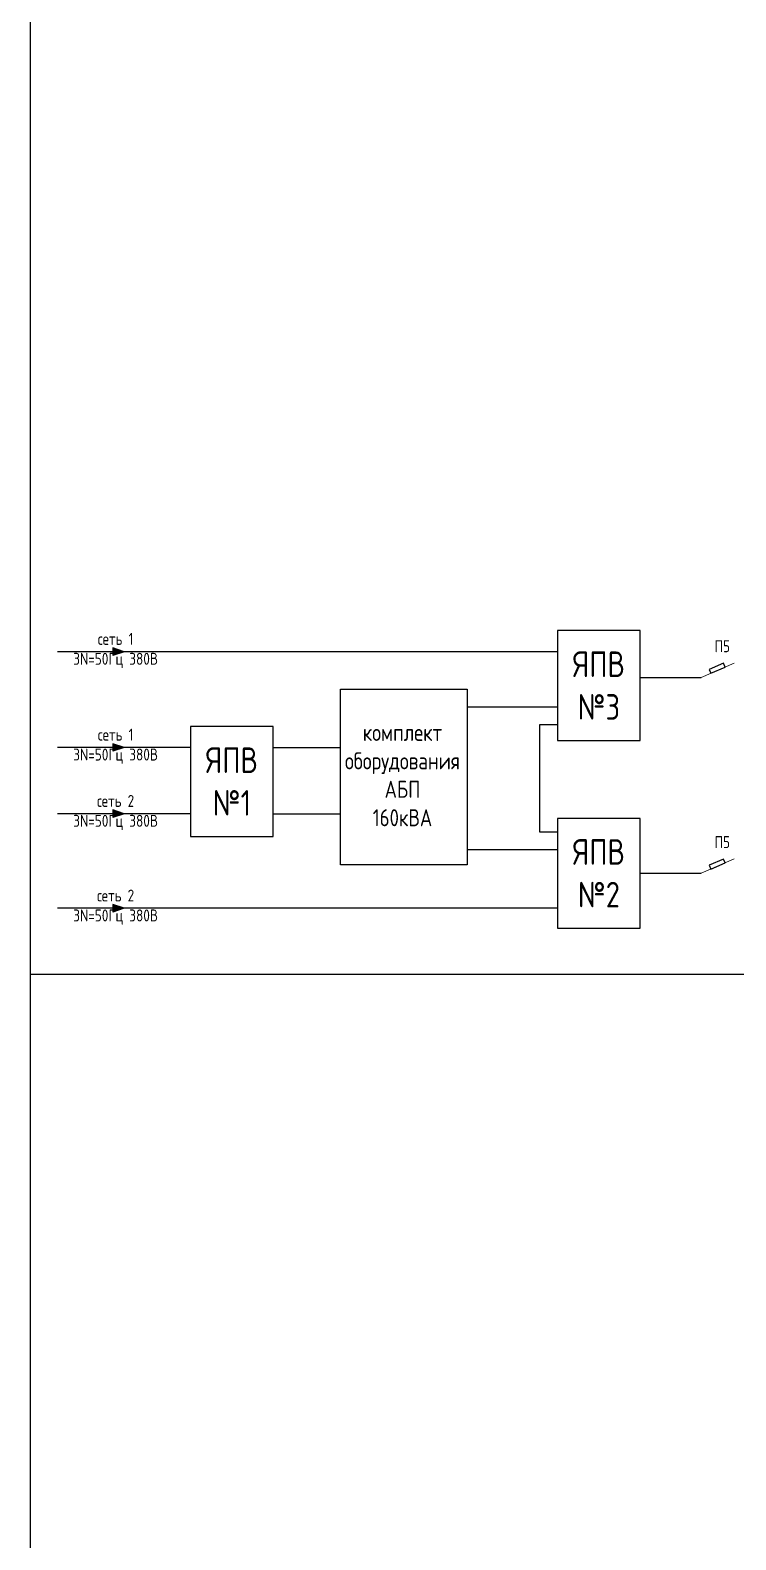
# Model space of a CAD drawing. Header units: millimetres. Extents: x 467 to 653, y 582 to 785.
# Drawn here: x 467.3 to 508.7, y 650 to 738.5 of the extents above; entities that cross this region are included whole.
import ezdxf

# ---------------------------------------------------------------- set-up
doc = ezdxf.new("R2010")
doc.units = ezdxf.units.MM
doc.header["$LTSCALE"] = 0.1
doc.layers.add('Уровень1', color=7, linetype='Continuous', plot=False)

msp = doc.modelspace()

# ---------------------------------------------------------------- hatches: boundary and pattern name
h = msp.add_hatch(color=256)
h.paths.add_polyline_path([(472.192, 702.286), (472.192, 702.065), (472.838, 702.065)])
h.paths.add_polyline_path([(472.838, 702.065), (472.192, 702.065), (472.192, 701.845)])
h = msp.add_hatch(color=256)
h.paths.add_polyline_path([(472.192, 696.67), (472.192, 696.45), (472.838, 696.45)])
h.paths.add_polyline_path([(472.838, 696.45), (472.192, 696.45), (472.192, 696.23)])
h = msp.add_hatch(color=256)
h.paths.add_polyline_path([(472.192, 692.785), (472.192, 692.565), (472.838, 692.565)])
h.paths.add_polyline_path([(472.838, 692.565), (472.192, 692.565), (472.192, 692.344)])
h = msp.add_hatch(color=256)
h.paths.add_polyline_path([(472.192, 687.237), (472.192, 687.017), (472.838, 687.017)])
h.paths.add_polyline_path([(472.838, 687.017), (472.192, 687.017), (472.192, 686.797)])

# ---------------------------------------------------------------- linework, layer by layer
for p, q in [((498.278, 702.065), (468.934, 702.065)), ((472.838, 702.065), (472.192, 702.286)), ((472.192, 702.286), (472.192, 701.845)), ((472.838, 702.065), (472.192, 701.845)), ((503.131, 700.552), (506.7, 700.552)), ((492.97, 698.828), (498.278, 698.828)), ((498.278, 697.785), (497.223, 697.785)), ((497.223, 697.785), (497.223, 691.51)), ((476.743, 696.45), (468.934, 696.45)), ((472.838, 696.45), (472.192, 696.67)), ((472.192, 696.67), (472.192, 696.23)), ((472.838, 696.45), (472.192, 696.23)), ((481.596, 696.45), (485.539, 696.45)), ((476.743, 692.565), (468.934, 692.565)), ((472.838, 692.565), (472.192, 692.785)), ((472.192, 692.785), (472.192, 692.344)), ((472.838, 692.565), (472.192, 692.344)), ((481.596, 692.565), (485.539, 692.565)), ((497.223, 691.51), (498.278, 691.51)), ((492.97, 690.472), (498.278, 690.472)), ((503.131, 689.069), (506.7, 689.069)), ((498.278, 687.017), (468.934, 687.017)), ((472.838, 687.017), (472.192, 687.237)), ((472.192, 687.237), (472.192, 686.797)), ((472.838, 687.017), (472.192, 686.797))]:
    msp.add_line(p, q)
at = {"lineweight": 15}
for p, q in [((506.7, 700.552), (508.649, 701.401)), ((506.7, 689.069), (508.649, 689.918))]:
    msp.add_line(p, q, dxfattribs=at)
for points in [[(503.131, 703.298), (498.278, 703.298), (498.278, 696.856), (503.131, 696.856)], [(507.279, 700.804), (508.108, 701.166), (508.011, 701.389), (507.181, 701.028)], [(485.539, 699.869), (492.97, 699.869), (492.97, 689.561), (485.539, 689.561)], [(481.596, 697.671), (476.743, 697.671), (476.743, 691.229), (481.596, 691.229)], [(503.131, 692.29), (498.278, 692.29), (498.278, 685.848), (503.131, 685.848)], [(507.279, 689.321), (508.108, 689.682), (508.011, 689.905), (507.181, 689.544)]]:
    msp.add_lwpolyline(points, close=True)
at = {"layer": 'Уровень1'}
msp.add_line((653.251, 683.128), (467.333, 683.128), dxfattribs=at)
msp.add_lwpolyline([(467.333, 581.595), (653.251, 581.595), (653.251, 784.661), (467.333, 784.661)], close=True, dxfattribs=at)

# ---------------------------------------------------------------- texts
at = {"attachment_point": 5}
for s, insert, char_height, width in [('{\\fGOST|b0|i0|c204|p34;сеть 1\\P3N=50Гц 380В}', (472.344, 702.136), 0.7, 8.14451), ('{\\fGOST|b0|i0|c204|p34;ЯПВ №3}', (500.704, 700.077), 1.5, 4.85292), ('{\\fGOST|b0|i0|c204|p34;П5}', (507.944, 702.384), 0.7, 8.14451), ('{\\fGOST|b0|i0|c204|p34;сеть 1\\P3N=50Гц 380В}', (472.344, 696.521), 0.7, 8.14451), ('{\\fGOST|b0|i0|c204|p34;комплект оборудования АБП 160кВА}', (489.178, 694.829), 1, 4.85292), ('{\\fGOST|b0|i0|c204|p34;ЯПВ №1}', (479.169, 694.45), 1.5, 4.85292), ('{\\fGOST|b0|i0|c204|p34;сеть 2\\P3N=50Гц 380В}', (472.344, 692.636), 0.7, 8.14451), ('{\\fGOST|b0|i0|c204|p34;ЯПВ №2}', (500.704, 689.069), 1.5, 4.85292), ('{\\fGOST|b0|i0|c204|p34;П5}', (507.944, 690.901), 0.7, 8.14451), ('{\\fGOST|b0|i0|c204|p34;сеть 2\\P3N=50Гц 380В}', (472.344, 687.088), 0.7, 8.14451)]:
    msp.add_mtext(s, dxfattribs=dict(at, insert=insert, char_height=char_height, width=width))

doc.saveas('drawing.dxf')
